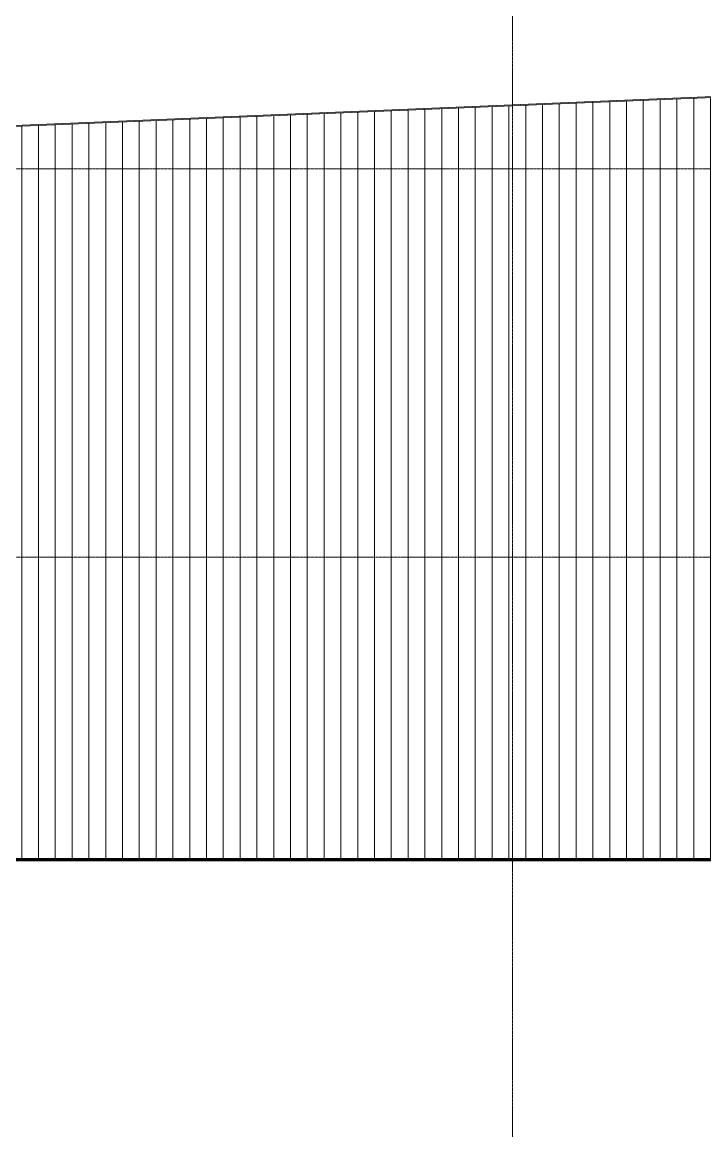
# Model space of a CAD drawing. Header units: inches. Extents: x 20426 to 81837, y -461 to 713.
# Drawn here: x 29893 to 30218, y -132 to 399 of the extents above; entities that cross this region are included whole.
import ezdxf

# ---------------------------------------------------------------- set-up
doc = ezdxf.new("R2010")
doc.units = ezdxf.units.IN
doc.header["$MEASUREMENT"] = 0
doc.linetypes.add('Grid Line 1_2_', pattern=[0.875, 0.5, -0.125, 0.125, -0.125])
for name, color, linetype, lineweight in [('A-FLOR-LEVL', 51, 'Continuous', 9), ('A-ROOF', 132, 'Continuous', 13), ('A-WALL-PATT', 111, 'Continuous', 13), ('C-TOPO', 7, 'Continuous', 9), ('S-GRID', 1, 'Continuous', 9)]:
    doc.layers.add(name, color=color, linetype=linetype, lineweight=lineweight)

msp = doc.modelspace()

# ---------------------------------------------------------------- hatches: boundary and pattern name
at = {"layer": 'A-ROOF'}
msp.add_hatch(color=256, dxfattribs=at).paths.add_polyline_path([(29574.42, 335.84), (30866.79, 389.68), (30866.79, 390.16), (29574.42, 336.31)], flags=0)
at = {"layer": 'A-WALL-PATT', "lineweight": 9}
h = msp.add_hatch(dxfattribs=at)
h.set_pattern_fill('FP_22', color=256, style=0, pattern_type=2)
h.set_pattern_definition([(90, (-21131.265, 0), (-8, 5e-16), [])])
h.paths.add_polyline_path([(30047.05, 0), (30865.21, 0), (30865.21, 389.62), (29627.81, 338.06), (29627.81, 240), (29660.92, 240), (29660.92, 192), (29886.42, 192), (29886.42, 0), (29892.12, 0)], flags=0)

# ---------------------------------------------------------------- linework, layer by layer
at = {"layer": 'A-FLOR-LEVL', "linetype": 'Grid Line 1_2_'}
for p, q in [((28833.6, 328.83), (31570.37, 328.83)), ((28833.6, 144), (31570.37, 144)), ((28833.6, 0), (31570.37, 0))]:
    msp.add_line(p, q, dxfattribs=at)
at = {"layer": 'A-ROOF'}
for p, q in [((29574.42, 336.31), (30866.79, 390.16)), ((30866.79, 389.68), (29574.42, 335.84))]:
    msp.add_line(p, q, dxfattribs=at)
at = {"layer": 'C-TOPO', "lineweight": 70}
msp.add_line((29807.5, 0), (31135.13, 0), dxfattribs=at)
at = {"layer": 'C-TOPO'}
msp.add_line((29807.5, 0), (31135.13, 0), dxfattribs=at)
at = {"layer": 'S-GRID', "linetype": 'Grid Line 1_2_'}
msp.add_line((30126.42, -132), (30126.42, 648.66), dxfattribs=at)

doc.saveas('drawing.dxf')
